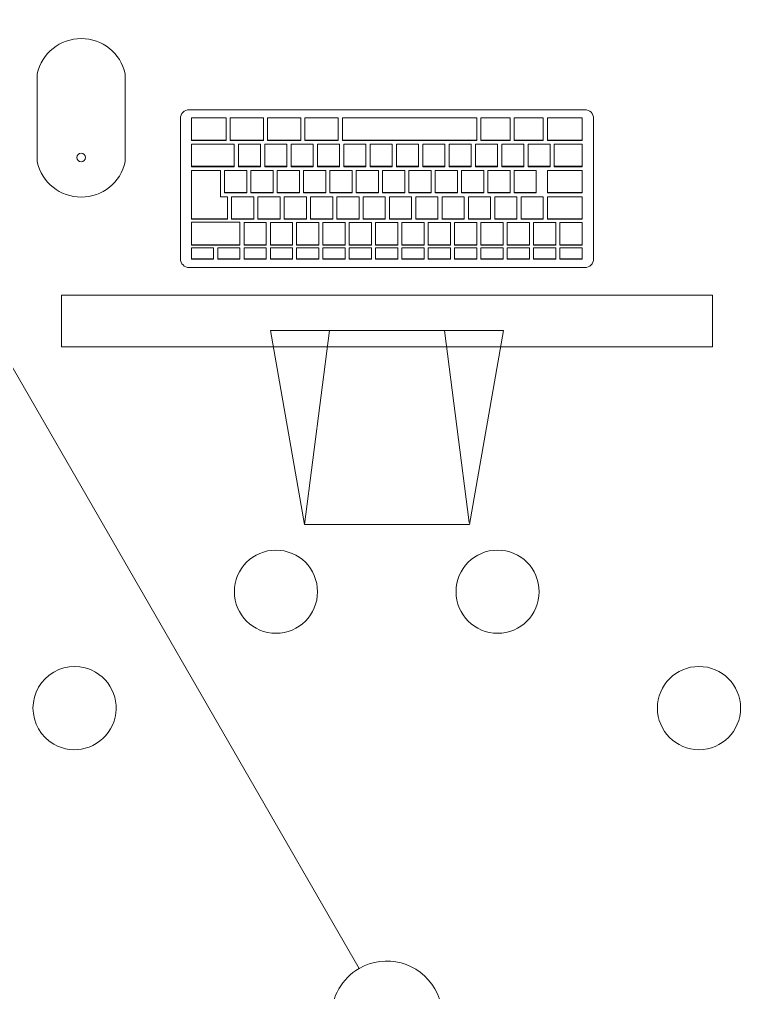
# Model space of a CAD drawing. Header units: millimetres. Extents: x 155927 to 295199, y -4084 to 97293.
# Drawn here: x 179462 to 179982, y 17883 to 18585 of the extents above; entities that cross this region are included whole.
import ezdxf

# ---------------------------------------------------------------- set-up
doc = ezdxf.new("R2010")
doc.units = ezdxf.units.MM
doc.header["$MEASUREMENT"] = 0
doc.layers.add('A-GENM', color=8, linetype='CONTINUOUS', lineweight=9)
doc.layers.add('I-FURN', color=8, linetype='CONTINUOUS', lineweight=9)

msp = doc.modelspace()

# ---------------------------------------------------------------- linework, layer by layer
at = {"layer": 'A-GENM'}
for p, q in [((179474.47, 18546), (179474.47, 18482.5)), ((179537.97, 18482.5), (179537.97, 18546)), ((179869.74, 18520.12), (179584.2, 18520.12)), ((179577.85, 18513.77), (179577.85, 18412.6)), ((179610.74, 18514.13), (179585.74, 18514.13)), ((179585.74, 18514.13), (179585.74, 18498.19)), ((179610.74, 18498.19), (179610.74, 18514.13)), ((179637.74, 18514.13), (179613.74, 18514.13)), ((179613.74, 18514.13), (179613.74, 18498.19)), ((179637.74, 18498.19), (179637.74, 18514.13)), ((179664.74, 18514.13), (179640.74, 18514.13)), ((179640.74, 18514.13), (179640.74, 18498.19)), ((179664.74, 18498.19), (179664.74, 18514.13)), ((179691.74, 18514.13), (179667.74, 18514.13)), ((179667.74, 18514.13), (179667.74, 18498.19)), ((179691.74, 18498.19), (179691.74, 18514.13)), ((179694.74, 18514.13), (179694.74, 18498.19)), ((179791.74, 18514.13), (179694.74, 18514.13)), ((179791.74, 18498.19), (179791.74, 18514.13)), ((179794.74, 18514.13), (179794.74, 18498.19)), ((179815.74, 18514.13), (179794.74, 18514.13)), ((179815.74, 18498.19), (179815.74, 18514.13)), ((179818.74, 18514.13), (179818.74, 18498.19)), ((179839.74, 18514.13), (179818.74, 18514.13)), ((179839.74, 18498.19), (179839.74, 18514.13)), ((179842.74, 18514.13), (179842.74, 18498.19)), ((179867.74, 18514.13), (179842.74, 18514.13)), ((179867.74, 18498.19), (179867.74, 18514.13)), ((179876.09, 18412.6), (179876.09, 18513.77)), ((179585.74, 18498.19), (179610.74, 18498.19)), ((179585.74, 18497.91), (179585.74, 18498.19)), ((179610.74, 18497.91), (179585.74, 18497.91)), ((179585.74, 18495.22), (179585.74, 18479.26)), ((179616.74, 18495.22), (179585.74, 18495.22)), ((179610.74, 18497.91), (179610.74, 18498.19)), ((179613.74, 18498.19), (179637.74, 18498.19)), ((179613.74, 18497.91), (179613.74, 18498.19)), ((179637.74, 18497.91), (179613.74, 18497.91)), ((179616.74, 18479.26), (179616.74, 18495.22)), ((179619.74, 18495.22), (179619.74, 18479.26)), ((179635.74, 18495.22), (179619.74, 18495.22)), ((179635.74, 18479.26), (179635.74, 18495.22)), ((179637.74, 18497.91), (179637.74, 18498.19)), ((179638.74, 18495.22), (179638.74, 18479.26)), ((179654.74, 18495.22), (179638.74, 18495.22)), ((179640.74, 18498.19), (179664.74, 18498.19)), ((179640.74, 18497.91), (179640.74, 18498.19)), ((179664.74, 18497.91), (179640.74, 18497.91)), ((179654.74, 18479.26), (179654.74, 18495.22)), ((179657.74, 18495.22), (179657.74, 18479.26)), ((179673.74, 18495.22), (179657.74, 18495.22)), ((179664.74, 18497.91), (179664.74, 18498.19)), ((179667.74, 18498.19), (179691.74, 18498.19)), ((179667.74, 18497.91), (179667.74, 18498.19)), ((179691.74, 18497.91), (179667.74, 18497.91)), ((179673.74, 18479.26), (179673.74, 18495.22)), ((179676.74, 18495.22), (179676.74, 18479.26)), ((179692.74, 18495.22), (179676.74, 18495.22)), ((179691.74, 18497.91), (179691.74, 18498.19)), ((179692.74, 18479.26), (179692.74, 18495.22)), ((179694.74, 18498.19), (179791.74, 18498.19)), ((179694.74, 18497.91), (179694.74, 18498.19)), ((179791.74, 18497.91), (179694.74, 18497.91)), ((179695.74, 18495.22), (179695.74, 18479.26)), ((179711.74, 18495.22), (179695.74, 18495.22)), ((179711.74, 18479.26), (179711.74, 18495.22)), ((179714.74, 18495.22), (179714.74, 18479.26)), ((179730.74, 18495.22), (179714.74, 18495.22)), ((179730.74, 18479.26), (179730.74, 18495.22)), ((179733.74, 18495.22), (179733.74, 18479.26)), ((179749.74, 18495.22), (179733.74, 18495.22)), ((179749.74, 18479.26), (179749.74, 18495.22)), ((179752.74, 18495.22), (179752.74, 18479.26)), ((179768.74, 18495.22), (179752.74, 18495.22)), ((179768.74, 18479.26), (179768.74, 18495.22)), ((179771.74, 18495.22), (179771.74, 18479.26)), ((179787.74, 18495.22), (179771.74, 18495.22)), ((179787.74, 18479.26), (179787.74, 18495.22)), ((179790.74, 18495.22), (179790.74, 18479.26)), ((179806.74, 18495.22), (179790.74, 18495.22)), ((179791.74, 18497.91), (179791.74, 18498.19)), ((179794.74, 18498.19), (179815.74, 18498.19)), ((179794.74, 18497.91), (179794.74, 18498.19)), ((179815.74, 18497.91), (179794.74, 18497.91)), ((179806.74, 18479.26), (179806.74, 18495.22)), ((179809.74, 18495.22), (179809.74, 18479.26)), ((179825.74, 18495.22), (179809.74, 18495.22)), ((179815.74, 18497.91), (179815.74, 18498.19)), ((179818.74, 18498.19), (179839.74, 18498.19)), ((179818.74, 18497.91), (179818.74, 18498.19)), ((179839.74, 18497.91), (179818.74, 18497.91)), ((179825.74, 18479.26), (179825.74, 18495.22)), ((179828.74, 18495.22), (179828.74, 18479.26)), ((179844.74, 18495.22), (179828.74, 18495.22)), ((179839.74, 18497.91), (179839.74, 18498.19)), ((179842.74, 18498.19), (179867.74, 18498.19)), ((179842.74, 18497.91), (179842.74, 18498.19)), ((179867.74, 18497.91), (179842.74, 18497.91)), ((179844.74, 18479.26), (179844.74, 18495.22)), ((179847.74, 18495.2), (179847.74, 18479.26)), ((179867.74, 18495.2), (179847.74, 18495.2)), ((179867.74, 18497.91), (179867.74, 18498.19)), ((179867.74, 18479.26), (179867.74, 18495.2)), ((179585.74, 18479.26), (179616.74, 18479.26)), ((179585.74, 18478.98), (179585.74, 18479.26)), ((179616.74, 18478.98), (179585.74, 18478.98)), ((179606.74, 18476.29), (179585.74, 18476.29)), ((179585.74, 18476.29), (179585.74, 18441.41)), ((179606.74, 18457.37), (179606.74, 18476.29)), ((179609.74, 18476.29), (179609.74, 18460.33)), ((179625.74, 18476.29), (179609.74, 18476.29)), ((179616.74, 18478.98), (179616.74, 18479.26)), ((179619.74, 18479.26), (179635.74, 18479.26)), ((179619.74, 18478.98), (179619.74, 18479.26)), ((179635.74, 18478.98), (179619.74, 18478.98)), ((179625.74, 18460.33), (179625.74, 18476.29)), ((179628.74, 18476.29), (179628.74, 18460.33)), ((179644.74, 18476.29), (179628.74, 18476.29)), ((179635.74, 18478.98), (179635.74, 18479.26)), ((179638.74, 18479.26), (179654.74, 18479.26)), ((179638.74, 18478.98), (179638.74, 18479.26)), ((179654.74, 18478.98), (179638.74, 18478.98)), ((179644.74, 18460.33), (179644.74, 18476.29)), ((179647.74, 18476.29), (179647.74, 18460.33)), ((179663.74, 18476.29), (179647.74, 18476.29)), ((179654.74, 18478.98), (179654.74, 18479.26)), ((179657.74, 18479.26), (179673.74, 18479.26)), ((179657.74, 18478.98), (179657.74, 18479.26)), ((179673.74, 18478.98), (179657.74, 18478.98)), ((179663.74, 18460.33), (179663.74, 18476.29)), ((179666.74, 18476.29), (179666.74, 18460.33)), ((179682.74, 18476.29), (179666.74, 18476.29)), ((179673.74, 18478.98), (179673.74, 18479.26)), ((179676.74, 18479.26), (179692.74, 18479.26)), ((179676.74, 18478.98), (179676.74, 18479.26)), ((179692.74, 18478.98), (179676.74, 18478.98)), ((179682.74, 18460.33), (179682.74, 18476.29)), ((179685.74, 18476.29), (179685.74, 18460.33)), ((179701.74, 18476.29), (179685.74, 18476.29)), ((179692.74, 18478.98), (179692.74, 18479.26)), ((179695.74, 18479.26), (179711.74, 18479.26)), ((179695.74, 18478.98), (179695.74, 18479.26)), ((179711.74, 18478.98), (179695.74, 18478.98)), ((179701.74, 18460.33), (179701.74, 18476.29)), ((179704.74, 18476.29), (179704.74, 18460.33)), ((179720.74, 18476.29), (179704.74, 18476.29)), ((179711.74, 18478.98), (179711.74, 18479.26)), ((179714.74, 18479.26), (179730.74, 18479.26)), ((179714.74, 18478.98), (179714.74, 18479.26)), ((179730.74, 18478.98), (179714.74, 18478.98)), ((179720.74, 18460.33), (179720.74, 18476.29)), ((179723.74, 18476.29), (179723.74, 18460.33)), ((179739.74, 18476.29), (179723.74, 18476.29)), ((179730.74, 18478.98), (179730.74, 18479.26)), ((179733.74, 18479.26), (179749.74, 18479.26)), ((179733.74, 18478.98), (179733.74, 18479.26)), ((179749.74, 18478.98), (179733.74, 18478.98)), ((179739.74, 18460.33), (179739.74, 18476.29)), ((179742.74, 18476.29), (179742.74, 18460.33)), ((179758.74, 18476.29), (179742.74, 18476.29)), ((179749.74, 18478.98), (179749.74, 18479.26)), ((179752.74, 18479.26), (179768.74, 18479.26)), ((179752.74, 18478.98), (179752.74, 18479.26)), ((179768.74, 18478.98), (179752.74, 18478.98)), ((179758.74, 18460.33), (179758.74, 18476.29)), ((179761.74, 18476.29), (179761.74, 18460.33)), ((179777.74, 18476.29), (179761.74, 18476.29)), ((179768.74, 18478.98), (179768.74, 18479.26)), ((179771.74, 18479.26), (179787.74, 18479.26)), ((179771.74, 18478.98), (179771.74, 18479.26)), ((179787.74, 18478.98), (179771.74, 18478.98)), ((179777.74, 18460.33), (179777.74, 18476.29)), ((179780.74, 18476.29), (179780.74, 18460.33)), ((179796.74, 18476.29), (179780.74, 18476.29)), ((179787.74, 18478.98), (179787.74, 18479.26)), ((179790.74, 18479.26), (179806.74, 18479.26)), ((179790.74, 18478.98), (179790.74, 18479.26)), ((179806.74, 18478.98), (179790.74, 18478.98)), ((179796.74, 18460.33), (179796.74, 18476.29)), ((179799.74, 18476.29), (179799.74, 18460.33)), ((179815.74, 18476.29), (179799.74, 18476.29)), ((179806.74, 18478.98), (179806.74, 18479.26)), ((179809.74, 18479.26), (179825.74, 18479.26)), ((179809.74, 18478.98), (179809.74, 18479.26)), ((179825.74, 18478.98), (179809.74, 18478.98)), ((179815.74, 18460.33), (179815.74, 18476.29)), ((179818.74, 18476.29), (179818.74, 18460.33)), ((179834.74, 18476.29), (179818.74, 18476.29)), ((179825.74, 18478.98), (179825.74, 18479.26)), ((179828.74, 18479.26), (179844.74, 18479.26)), ((179828.74, 18478.98), (179828.74, 18479.26)), ((179844.74, 18478.98), (179828.74, 18478.98)), ((179834.74, 18460.33), (179834.74, 18476.29)), ((179842.74, 18476.27), (179842.74, 18460.33)), ((179867.74, 18476.27), (179842.74, 18476.27)), ((179844.74, 18478.98), (179844.74, 18479.26)), ((179847.74, 18479.26), (179867.74, 18479.26)), ((179847.74, 18478.98), (179847.74, 18479.26)), ((179867.74, 18478.98), (179847.74, 18478.98)), ((179867.74, 18478.98), (179867.74, 18479.26)), ((179867.74, 18460.33), (179867.74, 18476.27)), ((179609.74, 18460.33), (179625.74, 18460.33)), ((179609.74, 18460.06), (179609.74, 18460.33)), ((179625.74, 18460.06), (179609.74, 18460.06)), ((179625.74, 18460.06), (179625.74, 18460.33)), ((179628.74, 18460.33), (179644.74, 18460.33)), ((179628.74, 18460.06), (179628.74, 18460.33)), ((179644.74, 18460.06), (179628.74, 18460.06)), ((179644.74, 18460.06), (179644.74, 18460.33)), ((179647.74, 18460.33), (179663.74, 18460.33)), ((179647.74, 18460.06), (179647.74, 18460.33)), ((179663.74, 18460.06), (179647.74, 18460.06)), ((179663.74, 18460.06), (179663.74, 18460.33)), ((179666.74, 18460.33), (179682.74, 18460.33)), ((179666.74, 18460.06), (179666.74, 18460.33)), ((179682.74, 18460.06), (179666.74, 18460.06)), ((179682.74, 18460.06), (179682.74, 18460.33)), ((179685.74, 18460.33), (179701.74, 18460.33)), ((179685.74, 18460.06), (179685.74, 18460.33)), ((179701.74, 18460.06), (179685.74, 18460.06)), ((179701.74, 18460.06), (179701.74, 18460.33)), ((179704.74, 18460.33), (179720.74, 18460.33)), ((179704.74, 18460.06), (179704.74, 18460.33)), ((179720.74, 18460.06), (179704.74, 18460.06)), ((179720.74, 18460.06), (179720.74, 18460.33)), ((179723.74, 18460.33), (179739.74, 18460.33)), ((179723.74, 18460.06), (179723.74, 18460.33)), ((179739.74, 18460.06), (179723.74, 18460.06)), ((179739.74, 18460.06), (179739.74, 18460.33)), ((179742.74, 18460.33), (179758.74, 18460.33)), ((179742.74, 18460.06), (179742.74, 18460.33)), ((179758.74, 18460.06), (179742.74, 18460.06)), ((179758.74, 18460.06), (179758.74, 18460.33)), ((179761.74, 18460.33), (179777.74, 18460.33)), ((179761.74, 18460.06), (179761.74, 18460.33)), ((179777.74, 18460.06), (179761.74, 18460.06)), ((179777.74, 18460.06), (179777.74, 18460.33)), ((179780.74, 18460.33), (179796.74, 18460.33)), ((179780.74, 18460.06), (179780.74, 18460.33)), ((179796.74, 18460.06), (179780.74, 18460.06)), ((179796.74, 18460.06), (179796.74, 18460.33)), ((179799.74, 18460.33), (179815.74, 18460.33)), ((179799.74, 18460.06), (179799.74, 18460.33)), ((179815.74, 18460.06), (179799.74, 18460.06)), ((179815.74, 18460.06), (179815.74, 18460.33)), ((179818.74, 18460.33), (179834.74, 18460.33)), ((179818.74, 18460.06), (179818.74, 18460.33)), ((179834.74, 18460.06), (179818.74, 18460.06)), ((179834.74, 18460.06), (179834.74, 18460.33)), ((179842.74, 18460.33), (179867.74, 18460.33)), ((179842.74, 18460.06), (179842.74, 18460.33)), ((179867.74, 18460.06), (179842.74, 18460.06)), ((179867.74, 18460.06), (179867.74, 18460.33)), ((179611.74, 18457.37), (179606.74, 18457.37)), ((179611.74, 18441.41), (179611.74, 18457.37)), ((179614.74, 18457.37), (179614.74, 18441.41)), ((179630.74, 18457.37), (179614.74, 18457.37)), ((179630.74, 18441.41), (179630.74, 18457.37)), ((179633.74, 18457.37), (179633.74, 18441.41)), ((179649.74, 18457.37), (179633.74, 18457.37)), ((179649.74, 18441.41), (179649.74, 18457.37)), ((179652.74, 18457.37), (179652.74, 18441.41)), ((179668.74, 18457.37), (179652.74, 18457.37)), ((179668.74, 18441.41), (179668.74, 18457.37)), ((179671.74, 18457.37), (179671.74, 18441.41)), ((179687.74, 18457.37), (179671.74, 18457.37)), ((179687.74, 18441.41), (179687.74, 18457.37)), ((179690.74, 18457.37), (179690.74, 18441.41)), ((179706.74, 18457.37), (179690.74, 18457.37)), ((179706.74, 18441.41), (179706.74, 18457.37)), ((179709.74, 18457.37), (179709.74, 18441.41)), ((179725.74, 18457.37), (179709.74, 18457.37)), ((179725.74, 18441.41), (179725.74, 18457.37)), ((179728.74, 18457.37), (179728.74, 18441.41)), ((179744.74, 18457.37), (179728.74, 18457.37)), ((179744.74, 18441.41), (179744.74, 18457.37)), ((179747.74, 18457.37), (179747.74, 18441.41)), ((179763.74, 18457.37), (179747.74, 18457.37)), ((179763.74, 18441.41), (179763.74, 18457.37)), ((179766.74, 18457.37), (179766.74, 18441.41)), ((179782.74, 18457.37), (179766.74, 18457.37)), ((179782.74, 18441.41), (179782.74, 18457.37)), ((179785.74, 18457.37), (179785.74, 18441.41)), ((179801.74, 18457.37), (179785.74, 18457.37)), ((179801.74, 18441.41), (179801.74, 18457.37)), ((179804.74, 18457.37), (179804.74, 18441.41)), ((179820.74, 18457.37), (179804.74, 18457.37)), ((179820.74, 18441.41), (179820.74, 18457.37)), ((179823.74, 18457.37), (179823.74, 18441.41)), ((179839.74, 18457.37), (179823.74, 18457.37)), ((179839.74, 18441.41), (179839.74, 18457.37)), ((179842.74, 18457.34), (179842.74, 18441.41)), ((179867.74, 18457.34), (179842.74, 18457.34)), ((179867.74, 18441.41), (179867.74, 18457.34)), ((179585.74, 18441.41), (179611.74, 18441.41)), ((179585.74, 18441.13), (179585.74, 18441.41)), ((179611.74, 18441.13), (179585.74, 18441.13)), ((179620.74, 18438.99), (179585.74, 18438.99)), ((179585.74, 18438.99), (179585.74, 18422.75)), ((179611.74, 18441.13), (179611.74, 18441.41)), ((179614.74, 18441.41), (179630.74, 18441.41)), ((179614.74, 18441.13), (179614.74, 18441.41)), ((179630.74, 18441.13), (179614.74, 18441.13)), ((179620.74, 18422.75), (179620.74, 18438.99)), ((179623.74, 18438.72), (179623.74, 18422.75)), ((179639.74, 18438.72), (179623.74, 18438.72)), ((179630.74, 18441.13), (179630.74, 18441.41)), ((179633.74, 18441.41), (179649.74, 18441.41)), ((179633.74, 18441.13), (179633.74, 18441.41)), ((179649.74, 18441.13), (179633.74, 18441.13)), ((179639.74, 18422.75), (179639.74, 18438.72)), ((179642.74, 18438.72), (179642.74, 18422.75)), ((179658.74, 18438.72), (179642.74, 18438.72)), ((179649.74, 18441.13), (179649.74, 18441.41)), ((179652.74, 18441.41), (179668.74, 18441.41)), ((179652.74, 18441.13), (179652.74, 18441.41)), ((179668.74, 18441.13), (179652.74, 18441.13)), ((179658.74, 18422.75), (179658.74, 18438.72)), ((179661.74, 18438.72), (179661.74, 18422.75)), ((179677.74, 18438.72), (179661.74, 18438.72)), ((179668.74, 18441.13), (179668.74, 18441.41)), ((179671.74, 18441.41), (179687.74, 18441.41)), ((179671.74, 18441.13), (179671.74, 18441.41)), ((179687.74, 18441.13), (179671.74, 18441.13)), ((179677.74, 18422.75), (179677.74, 18438.72)), ((179680.74, 18438.72), (179680.74, 18422.75)), ((179696.74, 18438.72), (179680.74, 18438.72)), ((179687.74, 18441.13), (179687.74, 18441.41)), ((179690.74, 18441.41), (179706.74, 18441.41)), ((179690.74, 18441.13), (179690.74, 18441.41)), ((179706.74, 18441.13), (179690.74, 18441.13)), ((179696.74, 18422.75), (179696.74, 18438.72)), ((179699.74, 18438.72), (179699.74, 18422.75)), ((179715.74, 18438.72), (179699.74, 18438.72)), ((179706.74, 18441.13), (179706.74, 18441.41)), ((179709.74, 18441.41), (179725.74, 18441.41)), ((179709.74, 18441.13), (179709.74, 18441.41)), ((179725.74, 18441.13), (179709.74, 18441.13)), ((179715.74, 18422.75), (179715.74, 18438.72)), ((179718.74, 18438.72), (179718.74, 18422.75)), ((179734.74, 18438.72), (179718.74, 18438.72)), ((179725.74, 18441.13), (179725.74, 18441.41)), ((179728.74, 18441.41), (179744.74, 18441.41)), ((179728.74, 18441.13), (179728.74, 18441.41)), ((179744.74, 18441.13), (179728.74, 18441.13)), ((179734.74, 18422.75), (179734.74, 18438.72)), ((179737.74, 18438.72), (179737.74, 18422.75)), ((179753.74, 18438.72), (179737.74, 18438.72)), ((179744.74, 18441.13), (179744.74, 18441.41)), ((179747.74, 18441.41), (179763.74, 18441.41)), ((179747.74, 18441.13), (179747.74, 18441.41)), ((179763.74, 18441.13), (179747.74, 18441.13)), ((179753.74, 18422.75), (179753.74, 18438.72)), ((179756.74, 18438.72), (179756.74, 18422.75)), ((179772.74, 18438.72), (179756.74, 18438.72)), ((179763.74, 18441.13), (179763.74, 18441.41)), ((179766.74, 18441.41), (179782.74, 18441.41)), ((179766.74, 18441.13), (179766.74, 18441.41)), ((179782.74, 18441.13), (179766.74, 18441.13)), ((179772.74, 18422.75), (179772.74, 18438.72)), ((179775.74, 18438.72), (179775.74, 18422.75)), ((179791.74, 18438.72), (179775.74, 18438.72)), ((179782.74, 18441.13), (179782.74, 18441.41)), ((179785.74, 18441.41), (179801.74, 18441.41)), ((179785.74, 18441.13), (179785.74, 18441.41)), ((179801.74, 18441.13), (179785.74, 18441.13)), ((179791.74, 18422.75), (179791.74, 18438.72)), ((179794.74, 18438.72), (179794.74, 18422.75)), ((179810.74, 18438.72), (179794.74, 18438.72)), ((179801.74, 18441.13), (179801.74, 18441.41)), ((179804.74, 18441.41), (179820.74, 18441.41)), ((179804.74, 18441.13), (179804.74, 18441.41)), ((179820.74, 18441.13), (179804.74, 18441.13)), ((179810.74, 18422.75), (179810.74, 18438.72)), ((179813.74, 18438.72), (179813.74, 18422.75)), ((179829.74, 18438.72), (179813.74, 18438.72)), ((179820.74, 18441.13), (179820.74, 18441.41)), ((179823.74, 18441.41), (179839.74, 18441.41)), ((179823.74, 18441.13), (179823.74, 18441.41)), ((179839.74, 18441.13), (179823.74, 18441.13)), ((179829.74, 18422.75), (179829.74, 18438.72)), ((179832.74, 18438.72), (179832.74, 18422.75)), ((179848.74, 18438.72), (179832.74, 18438.72)), ((179839.74, 18441.13), (179839.74, 18441.41)), ((179842.74, 18441.41), (179867.74, 18441.41)), ((179842.74, 18441.13), (179842.74, 18441.41)), ((179867.74, 18441.13), (179842.74, 18441.13)), ((179848.74, 18422.75), (179848.74, 18438.72)), ((179851.74, 18438.72), (179851.74, 18422.75)), ((179867.74, 18438.72), (179851.74, 18438.72)), ((179867.74, 18441.13), (179867.74, 18441.41)), ((179867.74, 18422.75), (179867.74, 18438.72)), ((179585.74, 18422.75), (179620.74, 18422.75)), ((179585.74, 18422.48), (179585.74, 18422.75)), ((179620.74, 18422.48), (179585.74, 18422.48)), ((179585.74, 18420.5), (179585.74, 18412.52)), ((179601.74, 18420.5), (179585.74, 18420.5)), ((179601.74, 18412.52), (179601.74, 18420.5)), ((179604.74, 18420.5), (179604.74, 18412.52)), ((179620.74, 18420.5), (179604.74, 18420.5)), ((179620.74, 18422.48), (179620.74, 18422.75)), ((179620.74, 18412.52), (179620.74, 18420.5)), ((179623.74, 18422.75), (179639.74, 18422.75)), ((179623.74, 18422.48), (179623.74, 18422.75)), ((179639.74, 18422.48), (179623.74, 18422.48)), ((179623.74, 18420.5), (179623.74, 18412.52)), ((179639.74, 18420.5), (179623.74, 18420.5)), ((179639.74, 18422.48), (179639.74, 18422.75)), ((179639.74, 18412.52), (179639.74, 18420.5)), ((179642.74, 18422.75), (179658.74, 18422.75)), ((179642.74, 18422.48), (179642.74, 18422.75)), ((179658.74, 18422.48), (179642.74, 18422.48)), ((179642.74, 18420.5), (179642.74, 18412.52)), ((179658.74, 18420.5), (179642.74, 18420.5)), ((179658.74, 18422.48), (179658.74, 18422.75)), ((179658.74, 18412.52), (179658.74, 18420.5)), ((179661.74, 18422.75), (179677.74, 18422.75)), ((179661.74, 18422.48), (179661.74, 18422.75)), ((179677.74, 18422.48), (179661.74, 18422.48)), ((179661.74, 18420.5), (179661.74, 18412.52)), ((179677.74, 18420.5), (179661.74, 18420.5)), ((179677.74, 18422.48), (179677.74, 18422.75)), ((179677.74, 18412.52), (179677.74, 18420.5)), ((179680.74, 18422.75), (179696.74, 18422.75)), ((179680.74, 18422.48), (179680.74, 18422.75)), ((179696.74, 18422.48), (179680.74, 18422.48)), ((179680.74, 18420.5), (179680.74, 18412.52)), ((179696.74, 18420.5), (179680.74, 18420.5)), ((179696.74, 18422.48), (179696.74, 18422.75)), ((179696.74, 18412.52), (179696.74, 18420.5)), ((179699.74, 18422.75), (179715.74, 18422.75)), ((179699.74, 18422.48), (179699.74, 18422.75)), ((179715.74, 18422.48), (179699.74, 18422.48)), ((179699.74, 18420.5), (179699.74, 18412.52)), ((179715.74, 18420.5), (179699.74, 18420.5)), ((179715.74, 18422.48), (179715.74, 18422.75)), ((179715.74, 18412.52), (179715.74, 18420.5)), ((179718.74, 18422.75), (179734.74, 18422.75)), ((179718.74, 18422.48), (179718.74, 18422.75)), ((179734.74, 18422.48), (179718.74, 18422.48)), ((179718.74, 18420.5), (179718.74, 18412.52)), ((179734.74, 18420.5), (179718.74, 18420.5)), ((179734.74, 18422.48), (179734.74, 18422.75)), ((179734.74, 18412.52), (179734.74, 18420.5)), ((179737.74, 18422.75), (179753.74, 18422.75)), ((179737.74, 18422.48), (179737.74, 18422.75)), ((179753.74, 18422.48), (179737.74, 18422.48)), ((179737.74, 18420.5), (179737.74, 18412.52)), ((179753.74, 18420.5), (179737.74, 18420.5)), ((179753.74, 18422.48), (179753.74, 18422.75)), ((179753.74, 18412.52), (179753.74, 18420.5)), ((179756.74, 18422.75), (179772.74, 18422.75)), ((179756.74, 18422.48), (179756.74, 18422.75)), ((179772.74, 18422.48), (179756.74, 18422.48)), ((179756.74, 18420.5), (179756.74, 18412.52)), ((179772.74, 18420.5), (179756.74, 18420.5)), ((179772.74, 18422.48), (179772.74, 18422.75)), ((179772.74, 18412.52), (179772.74, 18420.5)), ((179775.74, 18422.75), (179791.74, 18422.75)), ((179775.74, 18422.48), (179775.74, 18422.75)), ((179791.74, 18422.48), (179775.74, 18422.48)), ((179775.74, 18420.5), (179775.74, 18412.52)), ((179791.74, 18420.5), (179775.74, 18420.5)), ((179791.74, 18422.48), (179791.74, 18422.75)), ((179791.74, 18412.52), (179791.74, 18420.5)), ((179794.74, 18422.75), (179810.74, 18422.75)), ((179794.74, 18422.48), (179794.74, 18422.75)), ((179810.74, 18422.48), (179794.74, 18422.48)), ((179794.74, 18420.5), (179794.74, 18412.52)), ((179810.74, 18420.5), (179794.74, 18420.5)), ((179810.74, 18422.48), (179810.74, 18422.75)), ((179810.74, 18412.52), (179810.74, 18420.5)), ((179813.74, 18422.75), (179829.74, 18422.75)), ((179813.74, 18422.48), (179813.74, 18422.75)), ((179829.74, 18422.48), (179813.74, 18422.48)), ((179813.74, 18420.5), (179813.74, 18412.52)), ((179829.74, 18420.5), (179813.74, 18420.5)), ((179829.74, 18422.48), (179829.74, 18422.75)), ((179829.74, 18412.52), (179829.74, 18420.5)), ((179832.74, 18422.75), (179848.74, 18422.75)), ((179832.74, 18422.48), (179832.74, 18422.75)), ((179848.74, 18422.48), (179832.74, 18422.48)), ((179832.74, 18420.5), (179832.74, 18412.52)), ((179848.74, 18420.5), (179832.74, 18420.5)), ((179848.74, 18422.48), (179848.74, 18422.75)), ((179848.74, 18412.52), (179848.74, 18420.5)), ((179851.74, 18422.75), (179867.74, 18422.75)), ((179851.74, 18422.48), (179851.74, 18422.75)), ((179867.74, 18422.48), (179851.74, 18422.48)), ((179851.74, 18420.5), (179851.74, 18412.52)), ((179867.74, 18420.5), (179851.74, 18420.5)), ((179867.74, 18422.48), (179867.74, 18422.75)), ((179867.74, 18412.52), (179867.74, 18420.5)), ((179585.74, 18412.52), (179601.74, 18412.52)), ((179585.74, 18412.24), (179585.74, 18412.52)), ((179601.74, 18412.24), (179585.74, 18412.24)), ((179601.74, 18412.24), (179601.74, 18412.52)), ((179604.74, 18412.52), (179620.74, 18412.52)), ((179604.74, 18412.24), (179604.74, 18412.52)), ((179620.74, 18412.24), (179604.74, 18412.24)), ((179620.74, 18412.24), (179620.74, 18412.52)), ((179623.74, 18412.52), (179639.74, 18412.52)), ((179623.74, 18412.24), (179623.74, 18412.52)), ((179639.74, 18412.24), (179623.74, 18412.24)), ((179639.74, 18412.24), (179639.74, 18412.52)), ((179642.74, 18412.52), (179658.74, 18412.52)), ((179642.74, 18412.24), (179642.74, 18412.52)), ((179658.74, 18412.24), (179642.74, 18412.24)), ((179658.74, 18412.24), (179658.74, 18412.52)), ((179661.74, 18412.52), (179677.74, 18412.52)), ((179661.74, 18412.24), (179661.74, 18412.52)), ((179677.74, 18412.24), (179661.74, 18412.24)), ((179677.74, 18412.24), (179677.74, 18412.52)), ((179680.74, 18412.52), (179696.74, 18412.52)), ((179680.74, 18412.24), (179680.74, 18412.52)), ((179696.74, 18412.24), (179680.74, 18412.24)), ((179696.74, 18412.24), (179696.74, 18412.52)), ((179699.74, 18412.52), (179715.74, 18412.52)), ((179699.74, 18412.24), (179699.74, 18412.52)), ((179715.74, 18412.24), (179699.74, 18412.24)), ((179715.74, 18412.24), (179715.74, 18412.52)), ((179718.74, 18412.52), (179734.74, 18412.52)), ((179718.74, 18412.24), (179718.74, 18412.52)), ((179734.74, 18412.24), (179718.74, 18412.24)), ((179734.74, 18412.24), (179734.74, 18412.52)), ((179737.74, 18412.52), (179753.74, 18412.52)), ((179737.74, 18412.24), (179737.74, 18412.52)), ((179753.74, 18412.24), (179737.74, 18412.24)), ((179753.74, 18412.24), (179753.74, 18412.52)), ((179756.74, 18412.52), (179772.74, 18412.52)), ((179756.74, 18412.24), (179756.74, 18412.52)), ((179772.74, 18412.24), (179756.74, 18412.24)), ((179772.74, 18412.24), (179772.74, 18412.52)), ((179775.74, 18412.52), (179791.74, 18412.52)), ((179775.74, 18412.24), (179775.74, 18412.52)), ((179791.74, 18412.24), (179775.74, 18412.24)), ((179791.74, 18412.24), (179791.74, 18412.52)), ((179794.74, 18412.52), (179810.74, 18412.52)), ((179794.74, 18412.24), (179794.74, 18412.52)), ((179810.74, 18412.24), (179794.74, 18412.24)), ((179810.74, 18412.24), (179810.74, 18412.52)), ((179813.74, 18412.52), (179829.74, 18412.52)), ((179813.74, 18412.24), (179813.74, 18412.52)), ((179829.74, 18412.24), (179813.74, 18412.24)), ((179829.74, 18412.24), (179829.74, 18412.52)), ((179832.74, 18412.52), (179848.74, 18412.52)), ((179832.74, 18412.24), (179832.74, 18412.52)), ((179848.74, 18412.24), (179832.74, 18412.24)), ((179848.74, 18412.24), (179848.74, 18412.52)), ((179851.74, 18412.52), (179867.74, 18412.52)), ((179851.74, 18412.24), (179851.74, 18412.52)), ((179867.74, 18412.24), (179851.74, 18412.24)), ((179867.74, 18412.24), (179867.74, 18412.52)), ((179584.2, 18406.25), (179869.74, 18406.25))]:
    msp.add_line(p, q, dxfattribs=at)
for centre, radius, start, end in [((179506.22, 18538.85), 32.54, 12.68038, 167.31962), ((179584.2, 18513.77), 6.35, 90, 180), ((179869.74, 18513.77), 6.35, 0, 90), ((179506.22, 18485.65), 3.16, 0, 180), ((179506.22, 18489.64), 32.54, 192.68038, 347.31962), ((179506.22, 18485.65), 3.16, 180, 0), ((179584.2, 18412.6), 6.35, 180, 270), ((179869.74, 18412.6), 6.35, 270, 0)]:
    msp.add_arc(centre, radius, start, end, dxfattribs=at)
at = {"layer": 'I-FURN'}
for p, q in [((179706.8, 17900.66), (179151.77, 18861.93)), ((179151.77, 18861.93), (179706.8, 17900.66)), ((179492.02, 18349.17), (179492.02, 18386.25)), ((179961.92, 18386.25), (179492.02, 18386.25)), ((179961.92, 18349.17), (179961.92, 18386.25)), ((179642.81, 18360.85), (179811.12, 18360.85)), ((179667.51, 18220.99), (179642.81, 18360.85)), ((179685.4, 18360.85), (179667.51, 18220.99)), ((179768.54, 18360.85), (179786.26, 18222.28)), ((179811.12, 18360.85), (179786.45, 18220.92)), ((179492.02, 18349.17), (179961.92, 18349.17)), ((179786.45, 18220.92), (179667.51, 18220.99))]:
    msp.add_line(p, q, dxfattribs=at)
for centre, radius, start, end in [((179646.79, 18172.44), 30, 0, 180), ((179806.79, 18172.45), 30, 0, 180), ((179646.79, 18172.44), 30, 180, 0), ((179806.79, 18172.45), 30, 180, 0), ((179501.41, 18088.51), 30, 60.00282, 240.00282), ((179501.41, 18088.51), 30, 240.00282, 60.00282), ((179952.17, 18088.52), 30, 0, 180), ((179952.17, 18088.52), 30, 180, 0), ((179726.8, 17866.02), 40, 300.00141, 120.00141), ((179726.8, 17866.02), 40, 120.00141, 300.00141)]:
    msp.add_arc(centre, radius, start, end, dxfattribs=at)

doc.saveas('drawing.dxf')
